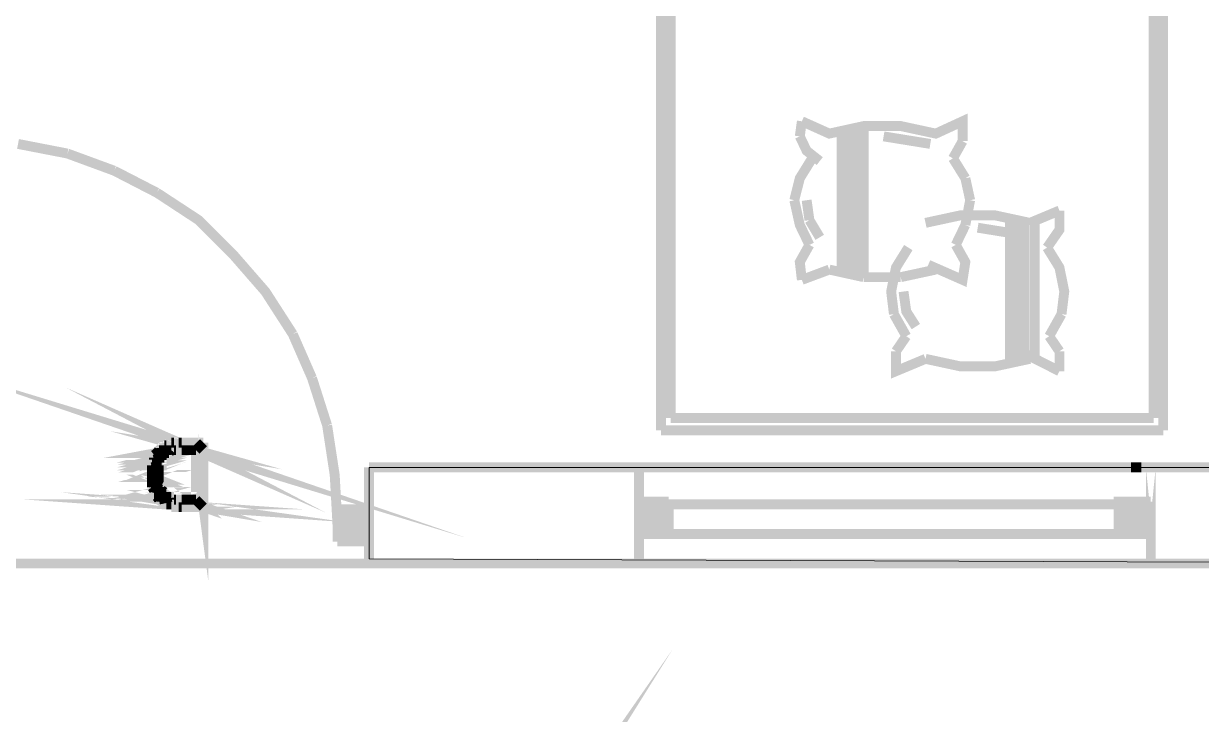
# Model space of a CAD drawing. Header units: inches. Extents: x -524 to 1067, y -71 to 1110.
# Drawn here: x 641.2 to 751.6, y 23.1 to 87.8 of the extents above; entities that cross this region are included whole.
import ezdxf

# ---------------------------------------------------------------- set-up
doc = ezdxf.new("R2010")
doc.units = ezdxf.units.IN
doc.header["$MEASUREMENT"] = 0
doc.layers.add('H', color=7, linetype='Continuous')
doc.layers.add('P', color=7, linetype='Continuous')
doc.layers.add('wall', color=16, linetype='Continuous', lineweight=20)

msp = doc.modelspace()

# ---------------------------------------------------------------- hatches: boundary and pattern name
at = {"layer": 'H', "linetype": 'Continuous'}
for points in [[(653.4480907436114, 46.8706360304349), (653.4480907436114, 47.38891301051831), (654.6744362739494, 47.58235441857759), (654.6744362739494, 47.38891301051831), (654.4152977839076, 47.38891301051831), (654.4152977839076, 47.12977452047658), (654.156159293866, 47.12977452047658), (654.156159293866, 46.42170597022182), (653.9663677236947, 46.42170597022182), (653.9663677236947, 44.81212746165303), (654.156159293866, 44.55298897161136), (654.156159293866, 44.10405891139833), (653.4480907436114, 43.84492042135665), (653.4480907436114, 44.10405891139833), (653.2582991734398, 44.36319740144), (653.2582991734398, 46.6808444602635), (653.4480907436114, 46.8706360304349)], [(653.4480907436114, 47.38891301051831), (653.7072292336529, 47.58235441857759), (655.1233663341625, 47.83784307073134), (654.8642278441207, 47.58235441857759), (654.6744362739494, 47.58235441857759), (653.4480907436114, 47.38891301051831)], [(653.7072292336529, 47.58235441857759), (653.9663677236947, 47.83784307073134), (655.1233663341625, 47.83784307073134), (653.7072292336529, 47.58235441857759)], [(653.9663677236947, 47.83784307073134), (654.4152977839076, 48.2904229688323), (654.6744362739494, 48.2904229688323), (657.441013392986, 47.83784307073134), (653.9663677236947, 47.83784307073134)], [(657.441013392986, 47.83784307073134), (654.6744362739494, 48.2904229688323), (654.8642278441207, 48.4802145390037), (657.441013392986, 47.83784307073134)], [(657.441013392986, 47.83784307073134), (654.8642278441207, 48.4802145390037), (655.1233663341625, 48.4802145390037), (657.441013392986, 47.83784307073134)], [(657.441013392986, 47.83784307073134), (655.1233663341625, 48.4802145390037), (655.5759462322635, 48.4802145390037), (657.441013392986, 47.83784307073134)], [(657.441013392986, 47.83784307073134), (655.5759462322635, 48.4802145390037), (655.7657378024348, 48.4802145390037), (657.441013392986, 47.83784307073134)], [(657.441013392986, 47.83784307073134), (655.7657378024348, 48.4802145390037), (658.1490819432408, 48.4802145390037), (657.441013392986, 47.83784307073134)], [(658.1490819432408, 42.49448040282954), (657.441013392986, 47.83784307073134), (658.1490819432408, 48.4802145390037), (658.1490819432408, 42.49448040282954)], [(658.1490819432408, 42.49448040282954), (657.441013392986, 43.20254895308429), (657.441013392986, 47.83784307073134), (658.1490819432408, 42.49448040282954)], [(653.7072292336529, 43.39599036114357), (653.7072292336529, 43.65512885118525), (653.4480907436114, 43.65512885118525), (653.4480907436114, 43.84492042135665), (654.156159293866, 44.10405891139833), (654.4152977839076, 43.84492042135665), (654.4152977839076, 43.65512885118525), (654.6744362739494, 43.65512885118525), (653.7072292336529, 43.39599036114357)], [(653.7072292336529, 43.39599036114357), (654.6744362739494, 43.65512885118525), (654.8642278441207, 43.39599036114357), (653.7072292336529, 43.39599036114357)], [(653.9663677236947, 43.20254895308429), (653.7072292336529, 43.39599036114357), (655.3168077422217, 43.39599036114357), (653.9663677236947, 43.20254895308429)], [(653.9663677236947, 43.20254895308429), (655.3168077422217, 43.39599036114357), (655.3168077422217, 43.20254895308429), (653.9663677236947, 43.20254895308429)], [(658.1490819432408, 42.49448040282954), (654.156159293866, 42.94706030093049), (653.9663677236947, 43.20254895308429), (658.1490819432408, 42.49448040282954)], [(658.1490819432408, 42.49448040282954), (653.9663677236947, 43.20254895308429), (656.0248762924766, 43.20254895308429), (658.1490819432408, 42.49448040282954)], [(658.1490819432408, 42.49448040282954), (656.0248762924766, 43.20254895308429), (657.441013392986, 43.20254895308429), (658.1490819432408, 42.49448040282954)], [(658.1490819432408, 42.49448040282954), (654.4152977839076, 42.68792181088881), (654.4152977839076, 42.94706030093049), (654.156159293866, 42.94706030093049), (654.4152977839076, 42.94706030093049), (654.4152977839076, 42.94706030093049), (658.1490819432408, 42.49448040282954)], [(658.1490819432408, 42.49448040282954), (654.4152977839076, 42.68792181088881), (654.8642278441207, 42.68792181088881), (658.1490819432408, 42.49448040282954)], [(658.1490819432408, 42.49448040282954), (654.8642278441207, 42.68792181088881), (655.1233663341625, 42.68792181088881), (658.1490819432408, 42.49448040282954)], [(655.1233663341625, 42.49448040282954), (655.1233663341625, 42.68792181088881), (658.1490819432408, 42.49448040282954), (655.1233663341625, 42.49448040282954)], [(670.6388271956723, 39.20962630370956), (670.6388271956723, 42.23534191278786), (673.6645428047507, 42.23534191278786), (673.6645428047507, 39.20962630370956), (670.6388271956723, 39.20962630370956)], [(698.899521961768, 39.91769485396431), (698.899521961768, 42.94706030093049), (701.6697489186922, 42.94706030093049), (701.6697489186922, 39.91769485396431), (698.899521961768, 39.91769485396431)], [(743.9020231197114, 39.91769485396431), (743.9020231197114, 42.94706030093049), (746.8620416468073, 42.94706030093049), (746.8620416468073, 39.91769485396431), (743.9020231197114, 39.91769485396431)]]:
    msp.add_hatch(color=256, dxfattribs=at).paths.add_polyline_path(points)

# ---------------------------------------------------------------- linework, layer by layer
at = {"layer": 'P', "const_width": 0.927058823529412}
for points in [[(700.9616803684376, 49.70656006934181), (700.9616803684376, 123.8712659516948)], [(748.022690095163, 49.70656006934181), (748.022690095163, 123.8712659516948)], [(701.8631903267515, 50.86355867980965), (701.8631903267515, 122.7106175033391)], [(747.121180136849, 50.86355867980965), (747.121180136849, 122.7106175033391)], [(714.1594941711242, 78.67532338569198), (713.9660527630649, 77.25918628518252)], [(729.2223751345332, 76.81025622496944), (729.2223751345332, 78.67532338569198), (726.71128666765, 77.51832477522419), (723.430082406418, 78.2263933254789), (719.9517868992389, 78.2263933254789), (716.7326298821013, 77.51832477522419), (714.1594941711242, 78.67532338569198)], [(717.893278330457, 77.96725483543722), (717.893278330457, 64.51395238059703)], [(718.6013468807118, 77.96725483543722), (718.6013468807118, 64.51395238059703)], [(719.2437183489842, 64.06137248249603), (719.2437183489842, 78.2263933254789)], [(719.9517868992389, 64.06137248249603), (719.9517868992389, 78.2263933254789)], [(713.9660527630649, 77.25918628518252), (714.608424231337, 75.9087462666554), (715.8347697616753, 74.94153922635897)], [(726.1966595254548, 76.5511177349277), (721.8205038978494, 77.25918628518252)], [(728.3208651762191, 75.20067771640065), (729.2223751345332, 76.81025622496944)], [(645.3381509566727, 75.64960777661372), (640.7028568390258, 76.5511177349277)], [(649.7143065842783, 74.04002926804493), (645.3381509566727, 75.64960777661372)], [(715.1230513735325, 75.20067771640065), (713.9660527630649, 73.33196071779017), (713.4514256208693, 71.2734521490083)], [(729.4815136245747, 73.33196071779017), (728.3208651762191, 75.20067771640065)], [(653.7072292336529, 71.98152069926311), (649.7143065842783, 74.04002926804493)], [(729.9304436847876, 71.2734521490083), (729.4815136245747, 73.33196071779017)], [(666.4524631382383, 58.71800981459423), (663.8793274272612, 62.71093246396897), (660.8536118181828, 66.18557813326031), (657.6344548010452, 69.40473515039784), (653.7072292336529, 71.98152069926311)], [(713.4514256208693, 71.2734521490083), (713.9660527630649, 68.95580509018481), (714.8675627213788, 67.08708809157434)], [(714.608424231337, 71.2734521490083), (714.8675627213788, 69.40473515039784)], [(729.4815136245747, 68.95580509018481), (729.9304436847876, 71.2734521490083)], [(738.2995219617678, 70.30624510871192), (735.5329448427312, 69.14924649824408)], [(737.1425233513, 66.83159943942059), (738.2995219617678, 68.50322519208385), (738.2995219617678, 70.30624510871192)], [(714.8675627213788, 69.40473515039784), (715.8347697616753, 67.7951566418291)], [(735.5329448427312, 69.14924649824408), (732.2480907436111, 69.85731504849883), (729.0289337264737, 69.85731504849883), (725.7477294652417, 69.14924649824408)], [(733.6642278441209, 69.59817655845717), (733.6642278441209, 56.40036275577073)], [(734.5657378024348, 69.40473515039784), (734.5657378024348, 56.40036275577073)], [(735.0183177005358, 56.20692134771146), (735.0183177005358, 69.40473515039784)], [(735.9818749029444, 56.20692134771146), (735.9818749029444, 69.40473515039784)], [(728.5800036662606, 67.08708809157434), (729.4815136245747, 68.95580509018481)], [(735.0183177005358, 67.98859804988837), (730.6385122350425, 68.69666660014313)], [(714.8675627213788, 67.08708809157434), (713.9660527630649, 65.47750958300554), (714.1594941711242, 63.80588383034228)], [(726.0032181173954, 65.2220209308518), (729.2223751345332, 63.80588383034228), (729.4815136245747, 65.47750958300554), (728.5800036662606, 67.08708809157434)], [(724.1381509566729, 66.83159943942059), (722.9775025083172, 64.96288244081012), (722.5285724481039, 62.71093246396897), (722.7877109381457, 60.5867268132047)], [(738.4929633698271, 60.5867268132047), (738.7521018598688, 62.71093246396897), (738.2995219617678, 64.96288244081012), (737.1425233513, 66.83159943942059)], [(714.1594941711242, 63.80588383034228), (716.7326298821013, 64.76944103275085)], [(716.7326298821013, 64.76944103275085), (719.9517868992389, 64.06137248249603)], [(723.430082406418, 64.06137248249603), (726.71128666765, 64.76944103275085)], [(719.9517868992389, 64.06137248249603), (723.430082406418, 64.06137248249603)], [(723.6855710585719, 62.71093246396897), (723.9447095486137, 60.8422154653585), (724.8462195069276, 59.42607836484898)], [(722.7877109381457, 60.5867268132047), (723.9447095486137, 58.52456840653495)], [(737.3359647593593, 58.52456840653495), (738.4929633698271, 60.5867268132047)], [(668.2554830548665, 54.59734283914266), (666.4524631382383, 58.71800981459423)], [(723.9447095486137, 58.52456840653495), (722.9775025083172, 57.10843130602544)], [(738.2995219617678, 57.10843130602544), (737.3359647593593, 58.52456840653495)], [(722.9775025083172, 57.10843130602544), (722.9775025083172, 55.24336414530289), (725.7477294652417, 56.40036275577073)], [(738.2995219617678, 55.24336414530289), (738.2995219617678, 57.10843130602544)], [(725.7477294652417, 56.40036275577073), (729.0289337264737, 55.69229420551597), (732.2480907436111, 55.69229420551597), (735.5329448427312, 56.40036275577073)], [(735.0183177005358, 56.91498989796616), (738.2995219617678, 55.24336414530289)], [(655.05766925218, 48.5459116209861), (657.3753163110034, 47.83784307073135), (655.3168077422217, 48.5459116209861)], [(669.6716201553759, 50.15549012955484), (668.2554830548665, 54.59734283914266)], [(655.7657378024348, 48.5459116209861), (657.3753163110034, 47.83784307073135), (656.0248762924766, 48.5459116209861)], [(701.8631903267515, 50.86355867980965), (747.121180136849, 50.86355867980965)], [(670.6388271956723, 40.88490189426075), (670.3796887056308, 45.52019601190785), (669.6716201553759, 50.15549012955484)], [(700.9616803684376, 49.70656006934181), (748.022690095163, 49.70656006934181)], [(654.8642278441207, 48.5459116209861), (654.6087391919668, 48.2904229688323), (657.3753163110034, 47.83784307073135), (654.8642278441207, 48.5459116209861)], [(657.3753163110034, 47.83784307073135), (654.156159293866, 48.09698156077302), (653.9006706417122, 47.83784307073135)], [(657.3753163110034, 47.83784307073135), (654.4152977839076, 48.2904229688323), (654.156159293866, 48.09698156077302)], [(657.3753163110034, 47.83784307073135), (654.4152977839076, 48.2904229688323)], [(654.4152977839076, 48.2904229688323), (654.6087391919668, 48.2904229688323)], [(654.6087391919668, 48.2904229688323), (657.3753163110034, 47.83784307073135)], [(654.6087391919668, 48.2904229688323), (657.3753163110034, 47.83784307073135), (654.6087391919668, 48.2904229688323), (654.6087391919668, 48.2904229688323)], [(654.8642278441207, 48.5459116209861), (657.3753163110034, 47.83784307073135), (654.8642278441207, 48.5459116209861), (654.8642278441207, 48.5459116209861)], [(655.05766925218, 48.5459116209861), (657.3753163110034, 47.83784307073135), (655.05766925218, 48.5459116209861)], [(655.3168077422217, 48.5459116209861), (655.05766925218, 48.5459116209861)], [(657.3753163110034, 47.83784307073135), (655.3168077422217, 48.5459116209861)], [(655.3168077422217, 48.5459116209861), (655.510249150281, 48.5459116209861), (657.3753163110034, 47.83784307073135)], [(655.510249150281, 48.5459116209861), (657.3753163110034, 47.83784307073135), (655.510249150281, 48.5459116209861), (655.510249150281, 48.5459116209861)], [(655.7657378024348, 48.5459116209861), (657.3753163110034, 47.83784307073135), (655.7657378024348, 48.5459116209861)], [(656.0248762924766, 48.5459116209861), (655.7657378024348, 48.5459116209861)], [(657.3753163110034, 47.83784307073135), (656.0248762924766, 48.5459116209861)], [(656.0248762924766, 48.5459116209861), (658.0833848612583, 48.5459116209861)], [(657.3753163110034, 47.83784307073135), (658.0833848612583, 42.49448040282954), (658.0833848612583, 48.5459116209861)], [(658.0833848612583, 48.5459116209861), (657.3753163110034, 47.83784307073135)], [(658.0833848612583, 48.5459116209861), (657.3753163110034, 47.83784307073135)], [(654.8642278441207, 47.58235441857759), (653.7072292336529, 47.58235441857759), (655.05766925218, 47.83784307073135)], [(654.4152977839076, 47.38891301051832), (653.4480907436114, 47.12977452047659), (654.4152977839076, 47.12977452047659), (654.4152977839076, 47.38891301051832)], [(654.156159293866, 47.12977452047659), (653.4480907436114, 46.93633311241731), (654.156159293866, 46.93633311241731)], [(653.4480907436114, 47.38891301051832), (654.4152977839076, 47.38891301051832), (653.4480907436114, 47.12977452047659), (653.4480907436114, 47.38891301051832)], [(654.156159293866, 46.93633311241731), (653.2582991734398, 46.68084446026351), (653.4480907436114, 46.93633311241731)], [(654.6087391919668, 47.58235441857759), (653.4480907436114, 47.38891301051832), (654.6087391919668, 47.58235441857759)], [(654.6087391919668, 47.58235441857759), (653.4480907436114, 47.38891301051832)], [(653.4480907436114, 47.38891301051832), (653.7072292336529, 47.58235441857759)], [(654.6087391919668, 47.38891301051832), (653.4480907436114, 47.38891301051832)], [(653.4480907436114, 47.38891301051832), (654.4152977839076, 47.38891301051832), (654.6087391919668, 47.38891301051832)], [(653.4480907436114, 47.12977452047659), (654.4152977839076, 47.12977452047659), (653.4480907436114, 47.12977452047659), (653.4480907436114, 47.12977452047659), (654.4152977839076, 47.12977452047659)], [(653.4480907436114, 47.12977452047659), (654.156159293866, 47.12977452047659)], [(653.4480907436114, 47.12977452047659), (654.156159293866, 47.12977452047659)], [(654.156159293866, 47.12977452047659), (653.4480907436114, 46.93633311241731)], [(653.4480907436114, 46.93633311241731), (653.4480907436114, 47.12977452047659)], [(655.05766925218, 47.83784307073135), (653.7072292336529, 47.58235441857759)], [(653.7072292336529, 47.58235441857759), (653.9006706417122, 47.83784307073135)], [(654.8642278441207, 47.58235441857759), (653.7072292336529, 47.58235441857759), (654.8642278441207, 47.58235441857759), (654.8642278441207, 47.58235441857759), (653.7072292336529, 47.58235441857759), (654.8642278441207, 47.58235441857759)], [(653.7072292336529, 47.58235441857759), (653.7072292336529, 47.58235441857759), (654.8642278441207, 47.58235441857759)], [(653.7072292336529, 47.58235441857759), (654.6087391919668, 47.58235441857759), (654.8642278441207, 47.58235441857759)], [(653.7072292336529, 47.58235441857759), (654.6087391919668, 47.58235441857759)], [(655.3168077422217, 47.83784307073135), (653.9006706417122, 47.83784307073135)], [(653.9006706417122, 47.83784307073135), (655.3168077422217, 47.83784307073135)], [(655.05766925218, 47.83784307073135), (653.9006706417122, 47.83784307073135)], [(653.9006706417122, 47.83784307073135), (655.05766925218, 47.83784307073135)], [(653.9006706417122, 47.83784307073135), (655.05766925218, 47.83784307073135)], [(655.3168077422217, 47.83784307073135), (653.9006706417122, 47.83784307073135)], [(653.9006706417122, 47.83784307073135), (655.510249150281, 47.83784307073135)], [(653.9006706417122, 47.83784307073135), (655.510249150281, 47.83784307073135)], [(655.510249150281, 47.83784307073135), (655.510249150281, 47.83784307073135), (653.9006706417122, 47.83784307073135)], [(655.7657378024348, 47.83784307073135), (653.9006706417122, 47.83784307073135)], [(653.9006706417122, 47.83784307073135), (655.7657378024348, 47.83784307073135)], [(656.0248762924766, 47.83784307073135), (653.9006706417122, 47.83784307073135), (657.3753163110034, 47.83784307073135)], [(656.0248762924766, 47.83784307073135), (653.9006706417122, 47.83784307073135), (655.7657378024348, 47.83784307073135), (656.0248762924766, 47.83784307073135)], [(653.9006706417122, 47.83784307073135), (655.7657378024348, 47.83784307073135)], [(655.7657378024348, 47.83784307073135), (653.9006706417122, 47.83784307073135), (653.9006706417122, 47.83784307073135)], [(653.9006706417122, 47.83784307073135), (657.3753163110034, 47.83784307073135)], [(657.3753163110034, 47.83784307073135), (654.156159293866, 48.09698156077302), (654.156159293866, 48.09698156077302), (657.3753163110034, 47.83784307073135), (654.156159293866, 48.09698156077302), (657.3753163110034, 47.83784307073135), (654.156159293866, 48.09698156077302)], [(654.156159293866, 47.12977452047659), (654.4152977839076, 47.12977452047659)], [(654.156159293866, 46.93633311241731), (654.156159293866, 47.12977452047659)], [(655.05766925218, 47.83784307073135), (654.8642278441207, 47.58235441857759)], [(655.05766925218, 47.83784307073135), (655.05766925218, 47.83784307073135)], [(655.510249150281, 47.83784307073135), (655.3168077422217, 47.83784307073135)], [(657.3753163110034, 47.83784307073135), (656.0248762924766, 47.83784307073135)], [(657.3753163110034, 47.83784307073135), (657.3753163110034, 43.2025489530843)], [(658.0833848612583, 42.49448040282954), (657.3753163110034, 47.83784307073135)], [(654.156159293866, 46.93633311241731), (653.2582991734398, 46.68084446026351), (654.156159293866, 46.68084446026351), (654.156159293866, 46.93633311241731)], [(654.156159293866, 46.68084446026351), (653.2582991734398, 46.42170597022183), (654.156159293866, 46.42170597022183), (654.156159293866, 46.68084446026351)], [(653.9006706417122, 46.42170597022183), (653.2582991734398, 46.22826456216255), (653.9006706417122, 46.22826456216255)], [(653.2582991734398, 46.22826456216255), (653.9006706417122, 46.22826456216255), (653.2582991734398, 45.97277591000881)], [(653.2582991734398, 46.68084446026351), (654.156159293866, 46.68084446026351)], [(654.156159293866, 46.68084446026351), (653.2582991734398, 46.68084446026351)], [(653.2582991734398, 46.68084446026351), (653.2582991734398, 46.68084446026351)], [(654.156159293866, 46.68084446026351), (653.2582991734398, 46.68084446026351)], [(653.2582991734398, 46.68084446026351), (654.156159293866, 46.68084446026351), (654.156159293866, 46.68084446026351), (653.2582991734398, 46.68084446026351)], [(654.156159293866, 46.68084446026351), (653.2582991734398, 46.42170597022183), (653.2582991734398, 46.68084446026351)], [(653.2582991734398, 46.42170597022183), (654.156159293866, 46.42170597022183), (653.2582991734398, 46.42170597022183), (653.2582991734398, 46.42170597022183), (654.156159293866, 46.42170597022183)], [(653.2582991734398, 46.42170597022183), (653.9006706417122, 46.42170597022183), (654.156159293866, 46.42170597022183)], [(653.2582991734398, 46.42170597022183), (653.9006706417122, 46.42170597022183)], [(653.9006706417122, 46.42170597022183), (653.2582991734398, 46.22826456216255)], [(653.2582991734398, 46.22826456216255), (653.2582991734398, 46.42170597022183)], [(653.2582991734398, 45.97277591000881), (653.2582991734398, 46.22826456216255)], [(653.9006706417122, 46.22826456216255), (653.2582991734398, 45.97277591000881)], [(653.2582991734398, 45.97277591000881), (653.9006706417122, 45.97277591000881), (653.9006706417122, 46.22826456216255)], [(653.2582991734398, 45.97277591000881), (653.9006706417122, 45.97277591000881)], [(653.9006706417122, 45.97277591000881), (653.2582991734398, 45.97277591000881)], [(653.2582991734398, 45.97277591000881), (653.2582991734398, 45.97277591000881)], [(653.9006706417122, 45.97277591000881), (653.2582991734398, 45.97277591000881)], [(653.2582991734398, 45.97277591000881), (653.9006706417122, 45.97277591000881), (653.9006706417122, 45.97277591000881), (653.2582991734398, 45.97277591000881)], [(653.9006706417122, 45.97277591000881), (653.2582991734398, 45.77933450194953)], [(653.2582991734398, 45.77933450194953), (653.2582991734398, 45.97277591000881)], [(653.9006706417122, 45.97277591000881), (653.2582991734398, 45.77933450194953)], [(653.2582991734398, 45.77933450194953), (653.9006706417122, 45.77933450194953), (653.9006706417122, 45.97277591000881)], [(653.4480907436114, 46.93633311241731), (654.156159293866, 46.93633311241731)], [(653.9006706417122, 46.22826456216255), (653.9006706417122, 46.42170597022183)], [(745.7050430363395, 46.22826456216255), (673.5988457227684, 46.22826456216255)], [(673.5988457227684, 46.22826456216255), (757.7422083906702, 46.22826456216255)], [(673.5988457227684, 46.22826456216255), (673.5988457227684, 37.21681481691014)], [(698.899521961768, 46.22826456216255), (698.899521961768, 37.21681481691014)], [(744.9969744860848, 46.22826456216255), (745.9641815263813, 46.22826456216255)], [(746.8620416468073, 46.22826456216255), (746.8620416468073, 37.21681481691014), (746.8620416468073, 46.22826456216255)], [(653.9006706417122, 45.52019601190785), (653.2582991734398, 45.32675460384852), (653.9006706417122, 45.32675460384852)], [(653.2582991734398, 45.52019601190785), (653.9006706417122, 45.52019601190785), (653.2582991734398, 45.32675460384852)], [(653.9006706417122, 45.77933450194953), (653.2582991734398, 45.52019601190785), (653.9006706417122, 45.52019601190785)], [(653.9006706417122, 45.07126595169472), (653.2582991734398, 45.07126595169472), (653.9006706417122, 44.81212746165304)], [(653.2582991734398, 45.32675460384852), (653.9006706417122, 45.07126595169472), (653.2582991734398, 45.07126595169472)], [(653.2582991734398, 45.07126595169472), (653.9006706417122, 44.81212746165304), (653.2582991734398, 44.81212746165304)], [(653.2582991734398, 44.81212746165304), (654.156159293866, 44.61868605359376), (653.9006706417122, 44.81212746165304)], [(653.2582991734398, 45.77933450194953), (653.9006706417122, 45.77933450194953)], [(653.9006706417122, 45.77933450194953), (653.2582991734398, 45.52019601190785)], [(653.2582991734398, 45.52019601190785), (653.2582991734398, 45.77933450194953)], [(653.2582991734398, 45.32675460384852), (653.2582991734398, 45.52019601190785)], [(653.2582991734398, 45.32675460384852), (653.9006706417122, 45.32675460384852)], [(653.9006706417122, 45.32675460384852), (653.2582991734398, 45.32675460384852), (653.2582991734398, 45.32675460384852), (653.9006706417122, 45.32675460384852)], [(653.2582991734398, 45.32675460384852), (653.9006706417122, 45.07126595169472)], [(653.2582991734398, 45.07126595169472), (653.2582991734398, 45.32675460384852)], [(653.2582991734398, 44.81212746165304), (653.2582991734398, 45.07126595169472)], [(653.9006706417122, 44.81212746165304), (653.2582991734398, 44.81212746165304)], [(653.2582991734398, 44.81212746165304), (653.9006706417122, 44.81212746165304), (653.9006706417122, 44.81212746165304), (653.2582991734398, 44.81212746165304)], [(653.9006706417122, 44.81212746165304), (653.2582991734398, 44.81212746165304)], [(653.2582991734398, 44.81212746165304), (653.2582991734398, 44.81212746165304)], [(653.9006706417122, 44.81212746165304), (653.2582991734398, 44.81212746165304)], [(653.2582991734398, 44.81212746165304), (654.156159293866, 44.61868605359376)], [(653.2582991734398, 44.61868605359376), (653.2582991734398, 44.81212746165304)], [(653.9006706417122, 45.52019601190785), (653.9006706417122, 45.77933450194953)], [(653.9006706417122, 45.32675460384852), (653.9006706417122, 45.52019601190785)], [(653.9006706417122, 45.07126595169472), (653.9006706417122, 45.32675460384852)], [(653.9006706417122, 44.81212746165304), (653.9006706417122, 45.07126595169472)], [(654.156159293866, 44.10405891139833), (653.4480907436114, 43.91061750333905), (654.156159293866, 44.10405891139833), (653.4480907436114, 43.91061750333905), (654.4152977839076, 43.91061750333905)], [(653.4480907436114, 43.91061750333905), (654.4152977839076, 43.65512885118525), (653.4480907436114, 43.65512885118525), (653.4480907436114, 43.91061750333905)], [(654.156159293866, 44.61868605359376), (653.2582991734398, 44.61868605359376)], [(654.156159293866, 44.61868605359376), (653.2582991734398, 44.61868605359376)], [(653.2582991734398, 44.61868605359376), (654.156159293866, 44.36319740144001), (654.156159293866, 44.61868605359376)], [(653.2582991734398, 44.61868605359376), (654.156159293866, 44.36319740144001)], [(653.2582991734398, 44.36319740144001), (653.2582991734398, 44.61868605359376)], [(654.156159293866, 44.36319740144001), (653.2582991734398, 44.36319740144001)], [(654.156159293866, 44.36319740144001), (653.2582991734398, 44.36319740144001)], [(653.2582991734398, 44.36319740144001), (654.156159293866, 44.36319740144001), (654.156159293866, 44.36319740144001), (653.2582991734398, 44.36319740144001)], [(654.156159293866, 44.36319740144001), (653.2582991734398, 44.36319740144001)], [(653.2582991734398, 44.36319740144001), (653.2582991734398, 44.36319740144001)], [(654.156159293866, 44.36319740144001), (653.2582991734398, 44.36319740144001)], [(653.2582991734398, 44.36319740144001), (654.156159293866, 44.10405891139833), (654.156159293866, 44.36319740144001)], [(653.2582991734398, 44.36319740144001), (654.156159293866, 44.10405891139833)], [(653.4480907436114, 44.10405891139833), (653.2582991734398, 44.36319740144001)], [(654.156159293866, 44.10405891139833), (653.4480907436114, 44.10405891139833)], [(654.156159293866, 44.10405891139833), (653.4480907436114, 44.10405891139833)], [(653.4480907436114, 44.10405891139833), (654.156159293866, 44.10405891139833), (654.156159293866, 44.10405891139833), (653.4480907436114, 44.10405891139833)], [(654.156159293866, 44.10405891139833), (653.4480907436114, 43.91061750333905)], [(653.4480907436114, 43.91061750333905), (653.4480907436114, 44.10405891139833)], [(653.4480907436114, 43.91061750333905), (654.4152977839076, 43.91061750333905)], [(654.4152977839076, 43.91061750333905), (653.4480907436114, 43.91061750333905), (653.4480907436114, 43.91061750333905), (654.4152977839076, 43.91061750333905)], [(653.4480907436114, 43.91061750333905), (654.4152977839076, 43.65512885118525), (654.4152977839076, 43.91061750333905)], [(654.4152977839076, 43.91061750333905), (654.156159293866, 44.10405891139833)], [(654.6087391919668, 42.75361889287122), (654.4152977839076, 42.75361889287122), (658.0833848612583, 42.49448040282954)], [(654.4152977839076, 42.75361889287122), (658.0833848612583, 42.49448040282954), (654.4152977839076, 43.00910754502497), (654.4152977839076, 42.75361889287122)], [(658.0833848612583, 42.49448040282954), (654.4152977839076, 43.00910754502497), (654.156159293866, 43.00910754502497), (658.0833848612583, 42.49448040282954)], [(656.0248762924766, 43.2025489530843), (653.9006706417122, 43.2025489530843), (658.0833848612583, 42.49448040282954), (656.0248762924766, 43.2025489530843)], [(654.6087391919668, 43.65512885118525), (654.8642278441207, 43.46168744312598), (653.7072292336529, 43.46168744312598), (654.6087391919668, 43.65512885118525)], [(654.4152977839076, 43.65512885118525), (653.4480907436114, 43.65512885118525), (654.6087391919668, 43.65512885118525), (654.4152977839076, 43.65512885118525)], [(653.4480907436114, 43.65512885118525), (654.6087391919668, 43.65512885118525), (653.7072292336529, 43.65512885118525), (653.4480907436114, 43.65512885118525)], [(654.6087391919668, 43.65512885118525), (653.7072292336529, 43.65512885118525), (654.6087391919668, 43.65512885118525), (654.6087391919668, 43.65512885118525), (653.7072292336529, 43.65512885118525)], [(654.6087391919668, 43.65512885118525), (653.7072292336529, 43.46168744312598), (653.7072292336529, 43.65512885118525)], [(653.9006706417122, 43.2025489530843), (653.7072292336529, 43.46168744312598)], [(653.7072292336529, 43.46168744312598), (655.05766925218, 43.46168744312598)], [(654.8642278441207, 43.46168744312598), (653.7072292336529, 43.46168744312598), (655.05766925218, 43.46168744312598), (654.8642278441207, 43.46168744312598)], [(657.3753163110034, 43.2025489530843), (656.0248762924766, 43.2025489530843), (658.0833848612583, 42.49448040282954), (657.3753163110034, 43.2025489530843)], [(655.3168077422217, 43.46168744312598), (653.9006706417122, 43.2025489530843), (655.3168077422217, 43.46168744312598)], [(655.3168077422217, 43.46168744312598), (653.9006706417122, 43.2025489530843)], [(653.9006706417122, 43.2025489530843), (655.05766925218, 43.46168744312598), (655.3168077422217, 43.46168744312598)], [(653.9006706417122, 43.2025489530843), (655.05766925218, 43.46168744312598), (655.05766925218, 43.46168744312598), (653.9006706417122, 43.2025489530843), (655.05766925218, 43.46168744312598), (653.9006706417122, 43.2025489530843), (655.05766925218, 43.46168744312598)], [(655.7657378024348, 43.2025489530843), (653.9006706417122, 43.2025489530843)], [(653.9006706417122, 43.2025489530843), (655.7657378024348, 43.2025489530843)], [(656.0248762924766, 43.2025489530843), (653.9006706417122, 43.2025489530843)], [(653.9006706417122, 43.2025489530843), (656.0248762924766, 43.2025489530843), (656.0248762924766, 43.2025489530843)], [(655.7657378024348, 43.2025489530843), (653.9006706417122, 43.2025489530843), (655.510249150281, 43.2025489530843), (655.7657378024348, 43.2025489530843)], [(653.9006706417122, 43.2025489530843), (655.510249150281, 43.2025489530843)], [(655.3168077422217, 43.2025489530843), (653.9006706417122, 43.2025489530843)], [(655.3168077422217, 43.2025489530843), (653.9006706417122, 43.2025489530843)], [(653.9006706417122, 43.2025489530843), (653.9006706417122, 43.2025489530843), (655.3168077422217, 43.2025489530843)], [(653.9006706417122, 43.2025489530843), (654.156159293866, 43.00910754502497), (658.0833848612583, 42.49448040282954)], [(658.0833848612583, 42.49448040282954), (653.9006706417122, 43.2025489530843)], [(654.156159293866, 43.00910754502497), (658.0833848612583, 42.49448040282954), (654.156159293866, 43.00910754502497), (654.156159293866, 43.00910754502497)], [(654.8642278441207, 42.75361889287122), (658.0833848612583, 42.49448040282954), (654.6087391919668, 42.75361889287122)], [(654.6087391919668, 42.75361889287122), (654.8642278441207, 42.75361889287122)], [(658.0833848612583, 42.49448040282954), (654.6087391919668, 42.75361889287122)], [(658.0833848612583, 42.49448040282954), (654.8642278441207, 42.75361889287122)], [(654.8642278441207, 42.75361889287122), (655.05766925218, 42.75361889287122)], [(658.0833848612583, 42.49448040282954), (654.8642278441207, 42.75361889287122)], [(654.8642278441207, 42.75361889287122), (654.8642278441207, 42.75361889287122)], [(654.8642278441207, 42.75361889287122), (658.0833848612583, 42.49448040282954)], [(655.05766925218, 42.49448040282954), (655.05766925218, 42.75361889287122), (658.0833848612583, 42.49448040282954)], [(655.05766925218, 42.75361889287122), (658.0833848612583, 42.49448040282954)], [(655.510249150281, 43.2025489530843), (655.3168077422217, 43.2025489530843)], [(656.0248762924766, 43.2025489530843), (657.3753163110034, 43.2025489530843)], [(657.3753163110034, 43.2025489530843), (656.0248762924766, 43.2025489530843)], [(656.0248762924766, 43.2025489530843), (656.0248762924766, 43.2025489530843)], [(657.3753163110034, 43.2025489530843), (658.0833848612583, 42.49448040282954)], [(673.5988457227684, 37.66574487712317), (673.5988457227684, 42.75361889287122), (673.5988457227684, 37.66574487712317)], [(673.5988457227684, 37.66574487712317), (673.5988457227684, 42.75361889287122)], [(698.899521961768, 43.00910754502497), (698.899521961768, 39.98339193594671)], [(698.899521961768, 39.98339193594671), (701.6697489186922, 43.00910754502497)], [(701.6697489186922, 43.00910754502497), (698.899521961768, 43.00910754502497)], [(698.899521961768, 39.98339193594671), (701.6697489186922, 43.00910754502497)], [(701.6697489186922, 43.00910754502497), (701.6697489186922, 39.98339193594671), (698.899521961768, 39.98339193594671)], [(698.899521961768, 42.75361889287122), (746.8620416468073, 42.75361889287122)], [(746.8620416468073, 43.00910754502497), (743.8363260377289, 39.98339193594671)], [(746.8620416468073, 43.00910754502497), (743.8363260377289, 39.98339193594671)], [(743.8363260377289, 39.98339193594671), (743.8363260377289, 43.00910754502497), (746.8620416468073, 43.00910754502497)], [(744.2889059358299, 42.75361889287122), (744.2889059358299, 39.98339193594671)], [(746.8620416468073, 39.98339193594671), (746.8620416468073, 43.00910754502497)], [(658.0833848612583, 42.49448040282954), (655.05766925218, 42.49448040282954), (655.3168077422217, 42.49448040282954)], [(658.0833848612583, 42.49448040282954), (655.05766925218, 42.49448040282954)], [(655.3168077422217, 42.49448040282954), (658.0833848612583, 42.49448040282954)], [(658.0833848612583, 42.49448040282954), (655.3168077422217, 42.49448040282954)], [(655.3168077422217, 42.49448040282954), (658.0833848612583, 42.49448040282954)], [(655.510249150281, 42.49448040282954), (658.0833848612583, 42.49448040282954)], [(658.0833848612583, 42.49448040282954), (655.510249150281, 42.49448040282954)], [(655.510249150281, 42.49448040282954), (658.0833848612583, 42.49448040282954)], [(658.0833848612583, 42.49448040282954), (655.510249150281, 42.49448040282954)], [(655.510249150281, 42.49448040282954), (655.510249150281, 42.49448040282954)], [(655.7657378024348, 42.49448040282954), (658.0833848612583, 42.49448040282954)], [(656.0248762924766, 42.49448040282954), (655.7657378024348, 42.49448040282954)], [(658.0833848612583, 42.49448040282954), (656.0248762924766, 42.49448040282954)], [(673.5988457227684, 42.30103899477027), (670.6388271956723, 39.27532338569196)], [(673.5988457227684, 42.30103899477027), (670.6388271956723, 39.27532338569196)], [(670.6388271956723, 39.27532338569196), (670.6388271956723, 42.30103899477027)], [(670.6388271956723, 42.30103899477027), (673.5988457227684, 42.30103899477027)], [(673.5988457227684, 39.27532338569196), (673.5988457227684, 42.30103899477027)], [(670.6388271956723, 39.27532338569196), (673.5988457227684, 39.27532338569196)], [(746.8620416468073, 39.98339193594671), (698.899521961768, 39.98339193594671)], [(743.8363260377289, 39.98339193594671), (746.8620416468073, 39.98339193594671)], [(618.4935932910869, 37.21681481691014), (623.5778174689469, 37.21681481691014), (654.8642278441207, 37.21681481691014)], [(623.5778174689469, 37.21681481691014), (698.899521961768, 37.21681481691014)], [(623.5778174689469, 37.21681481691014), (698.899521961768, 37.21681481691014)], [(623.5778174689469, 37.21681481691014), (698.899521961768, 37.21681481691014)], [(623.5778174689469, 37.21681481691014), (698.899521961768, 37.21681481691014)], [(623.5778174689469, 37.21681481691014), (698.899521961768, 37.21681481691014)], [(698.899521961768, 37.21681481691014), (746.8620416468073, 37.21681481691014)], [(698.899521961768, 37.21681481691014), (746.8620416468073, 37.21681481691014)], [(698.899521961768, 37.21681481691014), (746.8620416468073, 37.21681481691014)], [(698.899521961768, 37.21681481691014), (746.8620416468073, 37.21681481691014)], [(698.899521961768, 37.21681481691014), (746.8620416468073, 37.21681481691014)], [(734.8248762924766, 37.21681481691014), (698.899521961768, 37.21681481691014), (746.8620416468073, 37.21681481691014), (738.044033309614, 37.21681481691014), (746.8620416468073, 37.21681481691014), (698.899521961768, 37.21681481691014)], [(719.7583454911796, 37.21681481691014), (746.8620416468073, 37.21681481691014)], [(730.3830235828887, 37.21681481691014), (784.1378359960431, 37.21681481691014)], [(730.3830235828887, 37.21681481691014), (784.1378359960431, 37.21681481691014)], [(730.3830235828887, 37.21681481691014), (784.1378359960431, 37.21681481691014)], [(730.3830235828887, 37.21681481691014), (784.1378359960431, 37.21681481691014)], [(730.3830235828887, 37.21681481691014), (784.1378359960431, 37.21681481691014)], [(745.7050430363395, 37.21681481691014), (732.7006706417123, 37.21681481691014)], [(745.7050430363395, 37.21681481691014), (742.6793274272611, 37.21681481691014)], [(689.8223751345331, 10.50000147740113), (691.4319536431017, 13.07313718837837), (689.8223751345331, 10.75549012955487), (689.8223751345331, 10.50000147740113)]]:
    msp.add_lwpolyline(points, dxfattribs=at)
at = {"layer": 'wall'}
msp.add_lwpolyline([(757.7422083906702, 159.0849018942608), (757.7422083906702, 46.22826456216255), (673.5988457227684, 46.22826456216255), (673.5988457227684, 37.66574487712317), (784.1378359960431, 37.21681481691014), (784.1378359960431, 28.13966798967532), (793.214982823278, 28.13966798967532), (793.214982823278, 46.22826456216255), (864.3539730965526, 46.22826456216255), (864.3539730965526, 28.13966798967532), (873.4347697616752, 28.13966798967532), (873.4347697616752, 37.21681481691014), (904.0131115865943, 37.21681481691014), (904.0131115865943, 89.81462861959659), (913.0245613318468, 89.81462861959659), (913.0245613318468, 98.826078364849), (904.0131115865943, 98.826078364849), (903.980263045603, 158.8914604862016)], dxfattribs=at)

doc.saveas('drawing.dxf')
